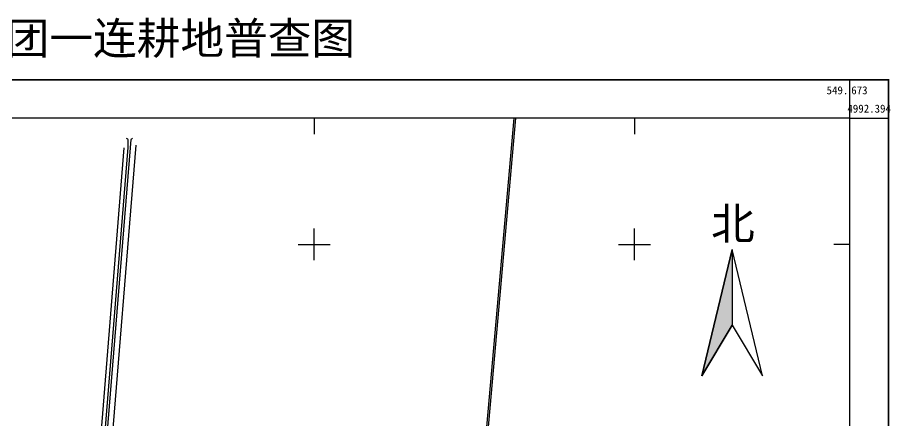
# Model space of a CAD drawing. Extents: x 544477 to 562575, y 4986974 to 4992709.
# Drawn here: x 547073 to 549800, y 4991449 to 4992709 of the extents above; entities that cross this region are included whole.
import ezdxf
from ezdxf.enums import TextEntityAlignment as Align

# ---------------------------------------------------------------- set-up
doc = ezdxf.new("R2010")
doc.units = 0
doc.header["$LTSCALE"] = 10
doc.layers.add('TK', color=7, linetype='CONTINUOUS')
doc.layers.add('路、林、渠', color=7, linetype='CONTINUOUS')
doc.styles.add('宋体', font='')
doc.styles.add('楷体', font='', dxfattribs={"width": 0.8})
doc.styles.get('宋体').set_extended_font_data('SimSun')
doc.styles.get('楷体').set_extended_font_data('楷体_GB2312')

msp = doc.modelspace()

# ---------------------------------------------------------------- hatches: boundary and pattern name
at = {"layer": 'TK', "linetype": 'Continuous'}
msp.add_hatch(color=7, dxfattribs=at).paths.add_polyline_path([(549305.1, 4991983.6), (549305.1, 4991747.8), (549210, 4991589.2)])

# ---------------------------------------------------------------- linework, layer by layer
for p, q in [((549673, 4992394), (549673, 4992514)), ((548000, 4992394), (548000, 4992344)), ((549000, 4992394), (549000, 4992344)), ((549673, 4992394), (549793, 4992394)), ((548000, 4991950), (548000, 4992050)), ((549000, 4991950), (549000, 4992050)), ((547950, 4992000), (548050, 4992000)), ((548950, 4992000), (549050, 4992000)), ((549673, 4992000), (549623, 4992000))]:
    msp.add_line(p, q, dxfattribs=at)
at = {"layer": 'TK', "linetype": 'Continuous', "const_width": 5, "flags": 128}
msp.add_lwpolyline([(544553, 4987274), (549793, 4987274), (549793, 4992514), (544553, 4992514)], close=True, dxfattribs=at)
at = {"layer": 'TK', "linetype": 'Continuous', "flags": 128}
for points in [[(544673, 4987394), (549673, 4987394), (549673, 4992394), (544673, 4992394)], [(549305.1, 4991983.6), (549210, 4991589.2), (549305.1, 4991747.8), (549400.1, 4991589.2)], [(549305.1, 4991983.6), (549305.1, 4991747.8), (549210, 4991589.2)]]:
    msp.add_lwpolyline(points, close=True, dxfattribs=at)
at = {"layer": '路、林、渠', "color": 5, "linetype": 'Continuous', "flags": 128}
for points, elevation in [([(548623.2, 4992394), (548249.6, 4988168.6)], 281.8), ([(548628.6, 4992394), (548255.1, 4988168.3)], 281.8), ([(547094.3, 4988289.4), (547419.1, 4992302.3), (547419.1, 4992326.7), (547418.2, 4992329.1), (547414, 4992330.4)], 282.8), ([(547094.3, 4988289.4), (547419.1, 4992302.3), (547419.1, 4992326.7), (547418.2, 4992329.1), (547414, 4992330.4)], 282.8), ([(547101, 4988289.9), (547426, 4992302.1), (547428.7, 4992327.6), (547429.3, 4992330.2), (547432.7, 4992332.2)], 282.8), ([(547101, 4988289.9), (547426, 4992302.1), (547428.7, 4992327.6), (547429.3, 4992330.2), (547432.7, 4992332.2)], 282.8)]:
    msp.add_lwpolyline(points, dxfattribs=dict(at, elevation=elevation))
at = {"layer": '路、林、渠', "color": 3, "linetype": 'Continuous', "flags": 128}
for points, elevation in [([(547323, 4991264), (547407, 4992301.7)], 282.1), ([(547323, 4991264), (547407, 4992301.7)], 282.1), ([(547360.1, 4991270.3), (547444.3, 4992310.4)], 282), ([(547360.1, 4991270.3), (547444.3, 4992310.4)], 282)]:
    msp.add_lwpolyline(points, dxfattribs=dict(at, elevation=elevation))

# ---------------------------------------------------------------- texts
at = {"layer": 'TK', "linetype": 'Continuous', "style": '宋体'}
msp.add_text('第七师一二八团一连耕地普查图', height=100, dxfattribs=at).set_placement((547173, 4992564), align=Align.BOTTOM_CENTER)
msp.add_text('549.', height=25, dxfattribs=at).set_placement((549668, 4992481.5), align=Align.MIDDLE_RIGHT)
msp.add_text('673', height=25, dxfattribs=at).set_placement((549677, 4992481.5), align=Align.MIDDLE_LEFT)
msp.add_text('4992.394', height=25, dxfattribs=at).set_placement((549733, 4992424), align=Align.MIDDLE)
at = {"layer": 'TK', "color": 7, "linetype": 'Continuous', "style": '楷体'}
msp.add_text('北', height=100, dxfattribs=at).set_placement((549307.5, 4991984.8), align=Align.BOTTOM_CENTER)

doc.saveas('drawing.dxf')
